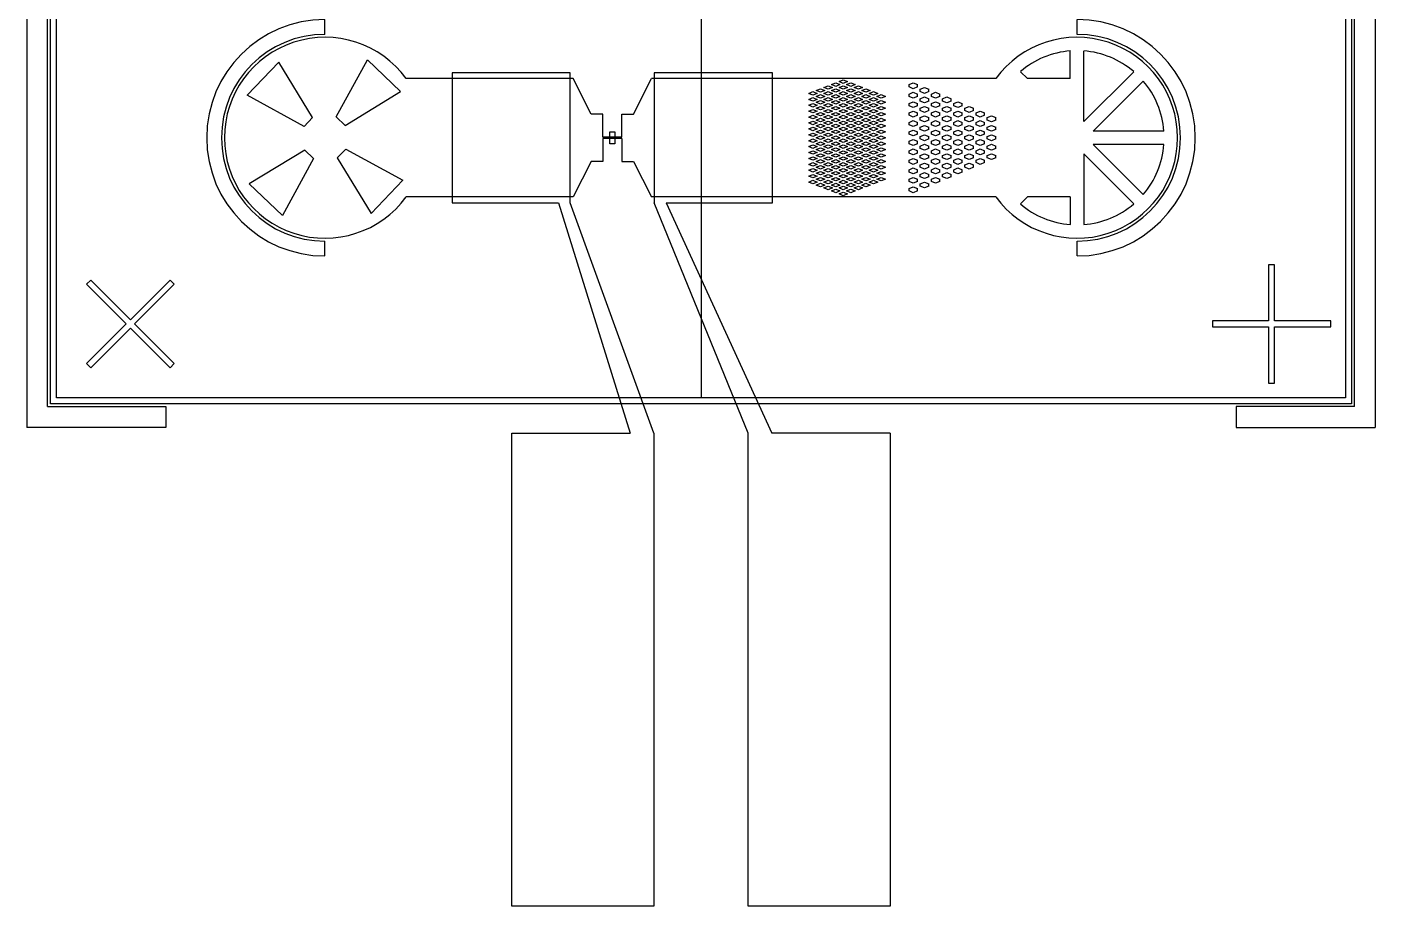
# Model space of a CAD drawing. Header units: inches. Extents: x -271009 to 5700, y -37000 to 38138.
# Drawn here: x -55700 to -44300, y -28500 to -21062 of the extents above; entities that cross this region are included whole.
import ezdxf

# ---------------------------------------------------------------- set-up
doc = ezdxf.new("R2010")
doc.units = ezdxf.units.IN
doc.header["$MEASUREMENT"] = 0
for name, color, linetype in [('Construction', 3, 'Continuous'), ('Electrodes', 4, 'Continuous'), ('PDMS', 6, 'Continuous')]:
    doc.layers.add(name, color=color, linetype=linetype)

msp = doc.modelspace()

# ---------------------------------------------------------------- linework, layer by layer
at = {"layer": 'Construction'}
msp.add_line((-50000, -15800), (-50000, -24200), dxfattribs=at)
at = {"layer": 'Electrodes'}
for p, q in [((-55700, -15550), (-55700, -24450)), ((-44300, -15550), (-44300, -24450)), ((-55525, -24275), (-55525, -15725)), ((-44475, -24275), (-44475, -15725)), ((-53180, -21125), (-53180, -21000)), ((-46820, -21125), (-46820, -21000)), ((-51205, -22550), (-50600, -24500)), ((-50400, -24500), (-51105, -22550)), ((-49600, -24500), (-50395, -22550)), ((-50295, -22550), (-49400, -24500)), ((-53180, -23000), (-53180, -22875)), ((-46820, -23000), (-46820, -22875)), ((-45150, -23075), (-45200, -23075)), ((-45200, -23075), (-45200, -23550)), ((-45150, -23550), (-45150, -23075)), ((-55161, -23204), (-55196, -23239)), ((-55196, -23239), (-54860, -23575)), ((-54825, -23540), (-55161, -23204)), ((-54489, -23204), (-54825, -23540)), ((-54790, -23575), (-54454, -23239)), ((-54489, -23204), (-54454, -23239)), ((-54860, -23575), (-55196, -23911)), ((-54454, -23911), (-54790, -23575)), ((-45675, -23550), (-45675, -23600)), ((-45200, -23550), (-45675, -23550)), ((-44675, -23550), (-45150, -23550)), ((-44675, -23600), (-44675, -23550)), ((-55161, -23946), (-54825, -23610)), ((-54825, -23610), (-54489, -23946)), ((-45675, -23600), (-45200, -23600)), ((-45200, -23600), (-45200, -24075)), ((-45150, -24075), (-45150, -23600)), ((-45150, -23600), (-44675, -23600)), ((-55196, -23911), (-55161, -23946)), ((-54489, -23946), (-54454, -23911)), ((-45200, -24075), (-45150, -24075)), ((-55525, -24275), (-54525, -24275)), ((-54525, -24275), (-54525, -24450)), ((-44475, -24275), (-45475, -24275)), ((-45475, -24275), (-45475, -24450)), ((-54525, -24450), (-55700, -24450)), ((-51600, -24500), (-50600, -24500)), ((-48400, -24500), (-49400, -24500)), ((-45475, -24450), (-44300, -24450))]:
    msp.add_line(p, q, dxfattribs=at)
for points in [[(-51105, -22550), (-51105, -21450), (-52105, -21450), (-52105, -22550), (-51205, -22550)], [(-50295, -22550), (-49395, -22550), (-49395, -21450), (-50395, -21450), (-50395, -22550)], [(-50400, -24500), (-50400, -28500), (-51600, -28500), (-51600, -24500)], [(-48400, -24500), (-48400, -28500), (-49600, -28500), (-49600, -24500)]]:
    msp.add_lwpolyline(points, dxfattribs=at)
msp.add_lwpolyline([(-50730, -22050), (-50770, -22050), (-50770, -21950), (-50730, -21950)], close=True, dxfattribs=at)
for centre, radius, start, end in [((-53180, -22000), 1000, 90, 270), ((-46820, -22000), 1000, 270, 90), ((-53180, -22000), 875, 90, 270), ((-46820, -22000), 875, 270, 90)]:
    msp.add_arc(centre, radius, start, end, dxfattribs=at)
at = {"layer": 'PDMS'}
for p, q in [((-46877, -21500), (-46877, -21266)), ((-46763, -21863), (-46763, -21266)), ((-53839, -21641), (-53571, -21360)), ((-53284, -21829), (-53571, -21360)), ((-53084, -21824), (-52821, -21341)), ((-52540, -21609), (-52821, -21341)), ((-51080, -21500), (-52493, -21500)), ((-50930, -21800), (-51080, -21500)), ((-50570, -21800), (-50420, -21500)), ((-47507, -21500), (-50420, -21500)), ((-48897, -21550), (-48861, -21535)), ((-48861, -21535), (-48825, -21550)), ((-48833, -21525), (-48797, -21510)), ((-48797, -21540), (-48833, -21525)), ((-48797, -21510), (-48761, -21525)), ((-48761, -21525), (-48797, -21540)), ((-48769, -21550), (-48733, -21535)), ((-48733, -21535), (-48697, -21550)), ((-48241, -21550), (-48205, -21535)), ((-48205, -21535), (-48169, -21550)), ((-47240, -21500), (-47299, -21441)), ((-46877, -21500), (-47240, -21500)), ((-46341, -21441), (-46763, -21863)), ((-46261, -21521), (-46683, -21943)), ((-53356, -21904), (-53839, -21641)), ((-53009, -21896), (-52540, -21609)), ((-49089, -21625), (-49053, -21610)), ((-49053, -21640), (-49089, -21625)), ((-49089, -21675), (-49053, -21660)), ((-49053, -21610), (-49017, -21625)), ((-49017, -21625), (-49053, -21640)), ((-49053, -21660), (-49017, -21675)), ((-49025, -21600), (-48989, -21585)), ((-48989, -21615), (-49025, -21600)), ((-49025, -21650), (-48989, -21635)), ((-48989, -21665), (-49025, -21650)), ((-48989, -21585), (-48953, -21600)), ((-48953, -21600), (-48989, -21615)), ((-48989, -21635), (-48953, -21650)), ((-48953, -21650), (-48989, -21665)), ((-48961, -21575), (-48925, -21560)), ((-48925, -21590), (-48961, -21575)), ((-48961, -21625), (-48925, -21610)), ((-48925, -21640), (-48961, -21625)), ((-48961, -21675), (-48925, -21660)), ((-48925, -21560), (-48889, -21575)), ((-48889, -21575), (-48925, -21590)), ((-48925, -21610), (-48889, -21625)), ((-48889, -21625), (-48925, -21640)), ((-48925, -21660), (-48889, -21675)), ((-48861, -21565), (-48897, -21550)), ((-48897, -21600), (-48861, -21585)), ((-48861, -21615), (-48897, -21600)), ((-48897, -21650), (-48861, -21635)), ((-48861, -21665), (-48897, -21650)), ((-48825, -21550), (-48861, -21565)), ((-48861, -21585), (-48825, -21600)), ((-48825, -21600), (-48861, -21615)), ((-48861, -21635), (-48825, -21650)), ((-48825, -21650), (-48861, -21665)), ((-48833, -21575), (-48797, -21560)), ((-48797, -21590), (-48833, -21575)), ((-48833, -21625), (-48797, -21610)), ((-48797, -21640), (-48833, -21625)), ((-48833, -21675), (-48797, -21660)), ((-48797, -21560), (-48761, -21575)), ((-48761, -21575), (-48797, -21590)), ((-48797, -21610), (-48761, -21625)), ((-48761, -21625), (-48797, -21640)), ((-48797, -21660), (-48761, -21675)), ((-48733, -21565), (-48769, -21550)), ((-48769, -21600), (-48733, -21585)), ((-48733, -21615), (-48769, -21600)), ((-48769, -21650), (-48733, -21635)), ((-48733, -21665), (-48769, -21650)), ((-48697, -21550), (-48733, -21565)), ((-48733, -21585), (-48697, -21600)), ((-48697, -21600), (-48733, -21615)), ((-48733, -21635), (-48697, -21650)), ((-48697, -21650), (-48733, -21665)), ((-48705, -21575), (-48669, -21560)), ((-48669, -21590), (-48705, -21575)), ((-48705, -21625), (-48669, -21610)), ((-48669, -21640), (-48705, -21625)), ((-48705, -21675), (-48669, -21660)), ((-48669, -21560), (-48633, -21575)), ((-48633, -21575), (-48669, -21590)), ((-48669, -21610), (-48633, -21625)), ((-48633, -21625), (-48669, -21640)), ((-48669, -21660), (-48633, -21675)), ((-48641, -21600), (-48605, -21585)), ((-48605, -21615), (-48641, -21600)), ((-48641, -21650), (-48605, -21635)), ((-48605, -21665), (-48641, -21650)), ((-48605, -21585), (-48569, -21600)), ((-48569, -21600), (-48605, -21615)), ((-48605, -21635), (-48569, -21650)), ((-48569, -21650), (-48605, -21665)), ((-48577, -21625), (-48541, -21610)), ((-48541, -21640), (-48577, -21625)), ((-48577, -21675), (-48541, -21660)), ((-48541, -21610), (-48505, -21625)), ((-48505, -21625), (-48541, -21640)), ((-48541, -21660), (-48505, -21675)), ((-48513, -21650), (-48477, -21635)), ((-48477, -21665), (-48513, -21650)), ((-48477, -21635), (-48441, -21650)), ((-48441, -21650), (-48477, -21665)), ((-48241, -21570), (-48241, -21550)), ((-48205, -21585), (-48241, -21570)), ((-48241, -21630), (-48205, -21615)), ((-48241, -21650), (-48241, -21630)), ((-48205, -21665), (-48241, -21650)), ((-48169, -21570), (-48205, -21585)), ((-48205, -21615), (-48169, -21630)), ((-48169, -21650), (-48205, -21665)), ((-48169, -21570), (-48169, -21550)), ((-48169, -21650), (-48169, -21630)), ((-48146, -21590), (-48110, -21575)), ((-48146, -21610), (-48146, -21590)), ((-48110, -21625), (-48146, -21610)), ((-48146, -21670), (-48110, -21655)), ((-48110, -21575), (-48074, -21590)), ((-48074, -21610), (-48110, -21625)), ((-48110, -21655), (-48074, -21670)), ((-48074, -21610), (-48074, -21590)), ((-48052, -21630), (-48016, -21615)), ((-48052, -21650), (-48052, -21630)), ((-48016, -21665), (-48052, -21650)), ((-48016, -21615), (-47980, -21630)), ((-47980, -21650), (-48016, -21665)), ((-47980, -21650), (-47980, -21630)), ((-47957, -21670), (-47921, -21655)), ((-47921, -21655), (-47885, -21670)), ((-49053, -21690), (-49089, -21675)), ((-49089, -21725), (-49053, -21710)), ((-49053, -21740), (-49089, -21725)), ((-49089, -21775), (-49053, -21760)), ((-49017, -21675), (-49053, -21690)), ((-49053, -21710), (-49017, -21725)), ((-49017, -21725), (-49053, -21740)), ((-49053, -21760), (-49017, -21775)), ((-49025, -21700), (-48989, -21685)), ((-48989, -21715), (-49025, -21700)), ((-49025, -21750), (-48989, -21735)), ((-48989, -21765), (-49025, -21750)), ((-48989, -21685), (-48953, -21700)), ((-48953, -21700), (-48989, -21715)), ((-48989, -21735), (-48953, -21750)), ((-48953, -21750), (-48989, -21765)), ((-48925, -21690), (-48961, -21675)), ((-48961, -21725), (-48925, -21710)), ((-48925, -21740), (-48961, -21725)), ((-48961, -21775), (-48925, -21760)), ((-48889, -21675), (-48925, -21690)), ((-48925, -21710), (-48889, -21725)), ((-48889, -21725), (-48925, -21740)), ((-48925, -21760), (-48889, -21775)), ((-48897, -21700), (-48861, -21685)), ((-48861, -21715), (-48897, -21700)), ((-48897, -21750), (-48861, -21735)), ((-48861, -21765), (-48897, -21750)), ((-48861, -21685), (-48825, -21700)), ((-48825, -21700), (-48861, -21715)), ((-48861, -21735), (-48825, -21750)), ((-48825, -21750), (-48861, -21765)), ((-48797, -21690), (-48833, -21675)), ((-48833, -21725), (-48797, -21710)), ((-48797, -21740), (-48833, -21725)), ((-48833, -21775), (-48797, -21760)), ((-48761, -21675), (-48797, -21690)), ((-48797, -21710), (-48761, -21725)), ((-48761, -21725), (-48797, -21740)), ((-48797, -21760), (-48761, -21775)), ((-48769, -21700), (-48733, -21685)), ((-48733, -21715), (-48769, -21700)), ((-48769, -21750), (-48733, -21735)), ((-48733, -21765), (-48769, -21750)), ((-48733, -21685), (-48697, -21700)), ((-48697, -21700), (-48733, -21715)), ((-48733, -21735), (-48697, -21750)), ((-48697, -21750), (-48733, -21765)), ((-48669, -21690), (-48705, -21675)), ((-48705, -21725), (-48669, -21710)), ((-48669, -21740), (-48705, -21725)), ((-48705, -21775), (-48669, -21760)), ((-48633, -21675), (-48669, -21690)), ((-48669, -21710), (-48633, -21725)), ((-48633, -21725), (-48669, -21740)), ((-48669, -21760), (-48633, -21775)), ((-48641, -21700), (-48605, -21685)), ((-48605, -21715), (-48641, -21700)), ((-48641, -21750), (-48605, -21735)), ((-48605, -21765), (-48641, -21750)), ((-48605, -21685), (-48569, -21700)), ((-48569, -21700), (-48605, -21715)), ((-48605, -21735), (-48569, -21750)), ((-48569, -21750), (-48605, -21765)), ((-48541, -21690), (-48577, -21675)), ((-48577, -21725), (-48541, -21710)), ((-48541, -21740), (-48577, -21725)), ((-48577, -21775), (-48541, -21760)), ((-48505, -21675), (-48541, -21690)), ((-48541, -21710), (-48505, -21725)), ((-48505, -21725), (-48541, -21740)), ((-48541, -21760), (-48505, -21775)), ((-48513, -21700), (-48477, -21685)), ((-48477, -21715), (-48513, -21700)), ((-48513, -21750), (-48477, -21735)), ((-48477, -21765), (-48513, -21750)), ((-48477, -21685), (-48441, -21700)), ((-48441, -21700), (-48477, -21715)), ((-48477, -21735), (-48441, -21750)), ((-48441, -21750), (-48477, -21765)), ((-48241, -21710), (-48205, -21695)), ((-48241, -21730), (-48241, -21710)), ((-48205, -21745), (-48241, -21730)), ((-48205, -21695), (-48169, -21710)), ((-48169, -21730), (-48205, -21745)), ((-48169, -21730), (-48169, -21710)), ((-48146, -21690), (-48146, -21670)), ((-48110, -21705), (-48146, -21690)), ((-48146, -21750), (-48110, -21735)), ((-48146, -21770), (-48146, -21750)), ((-48110, -21785), (-48146, -21770)), ((-48074, -21690), (-48110, -21705)), ((-48110, -21735), (-48074, -21750)), ((-48074, -21770), (-48110, -21785)), ((-48074, -21690), (-48074, -21670)), ((-48074, -21770), (-48074, -21750)), ((-48052, -21710), (-48016, -21695)), ((-48052, -21730), (-48052, -21710)), ((-48016, -21745), (-48052, -21730)), ((-48016, -21695), (-47980, -21710)), ((-47980, -21730), (-48016, -21745)), ((-47980, -21730), (-47980, -21710)), ((-47957, -21690), (-47957, -21670)), ((-47921, -21705), (-47957, -21690)), ((-47957, -21750), (-47921, -21735)), ((-47957, -21770), (-47957, -21750)), ((-47921, -21785), (-47957, -21770)), ((-47885, -21690), (-47921, -21705)), ((-47921, -21735), (-47885, -21750)), ((-47885, -21770), (-47921, -21785)), ((-47885, -21690), (-47885, -21670)), ((-47885, -21770), (-47885, -21750)), ((-47863, -21710), (-47827, -21695)), ((-47863, -21730), (-47863, -21710)), ((-47827, -21745), (-47863, -21730)), ((-47827, -21695), (-47791, -21710)), ((-47791, -21730), (-47827, -21745)), ((-47791, -21730), (-47791, -21710)), ((-47768, -21750), (-47732, -21735)), ((-47768, -21770), (-47768, -21750)), ((-47732, -21785), (-47768, -21770)), ((-47732, -21735), (-47696, -21750)), ((-47696, -21770), (-47732, -21785)), ((-47696, -21770), (-47696, -21750)), ((-53356, -21904), (-53284, -21829)), ((-53009, -21896), (-53084, -21824)), ((-50830, -21800), (-50930, -21800)), ((-50830, -21995), (-50830, -21800)), ((-50670, -21995), (-50670, -21800)), ((-50670, -21800), (-50570, -21800)), ((-49053, -21790), (-49089, -21775)), ((-49089, -21825), (-49053, -21810)), ((-49053, -21840), (-49089, -21825)), ((-49089, -21875), (-49053, -21860)), ((-49053, -21890), (-49089, -21875)), ((-49017, -21775), (-49053, -21790)), ((-49053, -21810), (-49017, -21825)), ((-49017, -21825), (-49053, -21840)), ((-49053, -21860), (-49017, -21875)), ((-49017, -21875), (-49053, -21890)), ((-49025, -21800), (-48989, -21785)), ((-48989, -21815), (-49025, -21800)), ((-49025, -21850), (-48989, -21835)), ((-48989, -21865), (-49025, -21850)), ((-49025, -21900), (-48989, -21885)), ((-48989, -21785), (-48953, -21800)), ((-48953, -21800), (-48989, -21815)), ((-48989, -21835), (-48953, -21850)), ((-48953, -21850), (-48989, -21865)), ((-48989, -21885), (-48953, -21900)), ((-48925, -21790), (-48961, -21775)), ((-48961, -21825), (-48925, -21810)), ((-48925, -21840), (-48961, -21825)), ((-48961, -21875), (-48925, -21860)), ((-48925, -21890), (-48961, -21875)), ((-48889, -21775), (-48925, -21790)), ((-48925, -21810), (-48889, -21825)), ((-48889, -21825), (-48925, -21840)), ((-48925, -21860), (-48889, -21875)), ((-48889, -21875), (-48925, -21890)), ((-48897, -21800), (-48861, -21785)), ((-48861, -21815), (-48897, -21800)), ((-48897, -21850), (-48861, -21835)), ((-48861, -21865), (-48897, -21850)), ((-48897, -21900), (-48861, -21885)), ((-48861, -21785), (-48825, -21800)), ((-48825, -21800), (-48861, -21815)), ((-48861, -21835), (-48825, -21850)), ((-48825, -21850), (-48861, -21865)), ((-48861, -21885), (-48825, -21900)), ((-48797, -21790), (-48833, -21775)), ((-48833, -21825), (-48797, -21810)), ((-48797, -21840), (-48833, -21825)), ((-48833, -21875), (-48797, -21860)), ((-48797, -21890), (-48833, -21875)), ((-48761, -21775), (-48797, -21790)), ((-48797, -21810), (-48761, -21825)), ((-48761, -21825), (-48797, -21840)), ((-48797, -21860), (-48761, -21875)), ((-48761, -21875), (-48797, -21890)), ((-48769, -21800), (-48733, -21785)), ((-48733, -21815), (-48769, -21800)), ((-48769, -21850), (-48733, -21835)), ((-48733, -21865), (-48769, -21850)), ((-48769, -21900), (-48733, -21885)), ((-48733, -21785), (-48697, -21800)), ((-48697, -21800), (-48733, -21815)), ((-48733, -21835), (-48697, -21850)), ((-48697, -21850), (-48733, -21865)), ((-48733, -21885), (-48697, -21900)), ((-48669, -21790), (-48705, -21775)), ((-48705, -21825), (-48669, -21810)), ((-48669, -21840), (-48705, -21825)), ((-48705, -21875), (-48669, -21860)), ((-48669, -21890), (-48705, -21875)), ((-48633, -21775), (-48669, -21790)), ((-48669, -21810), (-48633, -21825)), ((-48633, -21825), (-48669, -21840)), ((-48669, -21860), (-48633, -21875)), ((-48633, -21875), (-48669, -21890)), ((-48641, -21800), (-48605, -21785)), ((-48605, -21815), (-48641, -21800)), ((-48641, -21850), (-48605, -21835)), ((-48605, -21865), (-48641, -21850)), ((-48641, -21900), (-48605, -21885)), ((-48605, -21785), (-48569, -21800)), ((-48569, -21800), (-48605, -21815)), ((-48605, -21835), (-48569, -21850)), ((-48569, -21850), (-48605, -21865)), ((-48605, -21885), (-48569, -21900)), ((-48541, -21790), (-48577, -21775)), ((-48577, -21825), (-48541, -21810)), ((-48541, -21840), (-48577, -21825)), ((-48577, -21875), (-48541, -21860)), ((-48541, -21890), (-48577, -21875)), ((-48505, -21775), (-48541, -21790)), ((-48541, -21810), (-48505, -21825)), ((-48505, -21825), (-48541, -21840)), ((-48541, -21860), (-48505, -21875)), ((-48505, -21875), (-48541, -21890)), ((-48513, -21800), (-48477, -21785)), ((-48477, -21815), (-48513, -21800)), ((-48513, -21850), (-48477, -21835)), ((-48477, -21865), (-48513, -21850)), ((-48513, -21900), (-48477, -21885)), ((-48477, -21785), (-48441, -21800)), ((-48441, -21800), (-48477, -21815)), ((-48477, -21835), (-48441, -21850)), ((-48441, -21850), (-48477, -21865)), ((-48477, -21885), (-48441, -21900)), ((-48241, -21790), (-48205, -21775)), ((-48241, -21810), (-48241, -21790)), ((-48205, -21825), (-48241, -21810)), ((-48241, -21870), (-48205, -21855)), ((-48241, -21890), (-48241, -21870)), ((-48205, -21775), (-48169, -21790)), ((-48169, -21810), (-48205, -21825)), ((-48205, -21855), (-48169, -21870)), ((-48169, -21810), (-48169, -21790)), ((-48169, -21890), (-48169, -21870)), ((-48146, -21830), (-48110, -21815)), ((-48146, -21850), (-48146, -21830)), ((-48110, -21865), (-48146, -21850)), ((-48110, -21815), (-48074, -21830)), ((-48074, -21850), (-48110, -21865)), ((-48074, -21850), (-48074, -21830)), ((-48052, -21790), (-48016, -21775)), ((-48052, -21810), (-48052, -21790)), ((-48016, -21825), (-48052, -21810)), ((-48052, -21870), (-48016, -21855)), ((-48052, -21890), (-48052, -21870)), ((-48016, -21775), (-47980, -21790)), ((-47980, -21810), (-48016, -21825)), ((-48016, -21855), (-47980, -21870)), ((-47980, -21810), (-47980, -21790)), ((-47980, -21890), (-47980, -21870)), ((-47957, -21830), (-47921, -21815)), ((-47957, -21850), (-47957, -21830)), ((-47921, -21865), (-47957, -21850)), ((-47921, -21815), (-47885, -21830)), ((-47885, -21850), (-47921, -21865)), ((-47885, -21850), (-47885, -21830)), ((-47863, -21790), (-47827, -21775)), ((-47863, -21810), (-47863, -21790)), ((-47827, -21825), (-47863, -21810)), ((-47863, -21870), (-47827, -21855)), ((-47863, -21890), (-47863, -21870)), ((-47827, -21775), (-47791, -21790)), ((-47791, -21810), (-47827, -21825)), ((-47827, -21855), (-47791, -21870)), ((-47791, -21810), (-47791, -21790)), ((-47791, -21890), (-47791, -21870)), ((-47768, -21830), (-47732, -21815)), ((-47768, -21850), (-47768, -21830)), ((-47732, -21865), (-47768, -21850)), ((-47732, -21815), (-47696, -21830)), ((-47696, -21850), (-47732, -21865)), ((-47696, -21850), (-47696, -21830)), ((-47674, -21790), (-47638, -21775)), ((-47674, -21810), (-47674, -21790)), ((-47638, -21825), (-47674, -21810)), ((-47674, -21870), (-47638, -21855)), ((-47674, -21890), (-47674, -21870)), ((-47638, -21775), (-47602, -21790)), ((-47602, -21810), (-47638, -21825)), ((-47638, -21855), (-47602, -21870)), ((-47602, -21810), (-47602, -21790)), ((-47602, -21890), (-47602, -21870)), ((-47579, -21830), (-47543, -21815)), ((-47579, -21850), (-47579, -21830)), ((-47543, -21865), (-47579, -21850)), ((-47543, -21815), (-47507, -21830)), ((-47507, -21850), (-47543, -21865)), ((-47507, -21850), (-47507, -21830)), ((-50670, -21995), (-50830, -21995)), ((-49089, -21925), (-49053, -21910)), ((-49053, -21940), (-49089, -21925)), ((-49089, -21975), (-49053, -21960)), ((-49053, -21990), (-49089, -21975)), ((-49053, -21910), (-49017, -21925)), ((-49017, -21925), (-49053, -21940)), ((-49053, -21960), (-49017, -21975)), ((-49017, -21975), (-49053, -21990)), ((-48989, -21915), (-49025, -21900)), ((-49025, -21950), (-48989, -21935)), ((-48989, -21965), (-49025, -21950)), ((-49025, -22000), (-48989, -21985)), ((-48989, -22015), (-49025, -22000)), ((-48953, -21900), (-48989, -21915)), ((-48989, -21935), (-48953, -21950)), ((-48953, -21950), (-48989, -21965)), ((-48989, -21985), (-48953, -22000)), ((-48953, -22000), (-48989, -22015)), ((-48961, -21925), (-48925, -21910)), ((-48925, -21940), (-48961, -21925)), ((-48961, -21975), (-48925, -21960)), ((-48925, -21990), (-48961, -21975)), ((-48925, -21910), (-48889, -21925)), ((-48889, -21925), (-48925, -21940)), ((-48925, -21960), (-48889, -21975)), ((-48889, -21975), (-48925, -21990)), ((-48861, -21915), (-48897, -21900)), ((-48897, -21950), (-48861, -21935)), ((-48861, -21965), (-48897, -21950)), ((-48897, -22000), (-48861, -21985)), ((-48861, -22015), (-48897, -22000)), ((-48825, -21900), (-48861, -21915)), ((-48861, -21935), (-48825, -21950)), ((-48825, -21950), (-48861, -21965)), ((-48861, -21985), (-48825, -22000)), ((-48825, -22000), (-48861, -22015)), ((-48833, -21925), (-48797, -21910)), ((-48797, -21940), (-48833, -21925)), ((-48833, -21975), (-48797, -21960)), ((-48797, -21990), (-48833, -21975)), ((-48797, -21910), (-48761, -21925)), ((-48761, -21925), (-48797, -21940)), ((-48797, -21960), (-48761, -21975)), ((-48761, -21975), (-48797, -21990)), ((-48733, -21915), (-48769, -21900)), ((-48769, -21950), (-48733, -21935)), ((-48733, -21965), (-48769, -21950)), ((-48769, -22000), (-48733, -21985)), ((-48733, -22015), (-48769, -22000)), ((-48697, -21900), (-48733, -21915)), ((-48733, -21935), (-48697, -21950)), ((-48697, -21950), (-48733, -21965)), ((-48733, -21985), (-48697, -22000)), ((-48697, -22000), (-48733, -22015)), ((-48705, -21925), (-48669, -21910)), ((-48669, -21940), (-48705, -21925)), ((-48705, -21975), (-48669, -21960)), ((-48669, -21990), (-48705, -21975)), ((-48669, -21910), (-48633, -21925)), ((-48633, -21925), (-48669, -21940)), ((-48669, -21960), (-48633, -21975)), ((-48633, -21975), (-48669, -21990)), ((-48605, -21915), (-48641, -21900)), ((-48641, -21950), (-48605, -21935)), ((-48605, -21965), (-48641, -21950)), ((-48641, -22000), (-48605, -21985)), ((-48605, -22015), (-48641, -22000)), ((-48569, -21900), (-48605, -21915)), ((-48605, -21935), (-48569, -21950)), ((-48569, -21950), (-48605, -21965)), ((-48605, -21985), (-48569, -22000)), ((-48569, -22000), (-48605, -22015)), ((-48577, -21925), (-48541, -21910)), ((-48541, -21940), (-48577, -21925)), ((-48577, -21975), (-48541, -21960)), ((-48541, -21990), (-48577, -21975)), ((-48541, -21910), (-48505, -21925)), ((-48505, -21925), (-48541, -21940)), ((-48541, -21960), (-48505, -21975)), ((-48505, -21975), (-48541, -21990)), ((-48477, -21915), (-48513, -21900)), ((-48513, -21950), (-48477, -21935)), ((-48477, -21965), (-48513, -21950)), ((-48513, -22000), (-48477, -21985)), ((-48477, -22015), (-48513, -22000)), ((-48441, -21900), (-48477, -21915)), ((-48477, -21935), (-48441, -21950)), ((-48441, -21950), (-48477, -21965)), ((-48477, -21985), (-48441, -22000)), ((-48441, -22000), (-48477, -22015)), ((-48205, -21905), (-48241, -21890)), ((-48241, -21950), (-48205, -21935)), ((-48241, -21970), (-48241, -21950)), ((-48205, -21985), (-48241, -21970)), ((-48169, -21890), (-48205, -21905)), ((-48205, -21935), (-48169, -21950)), ((-48169, -21970), (-48205, -21985)), ((-48169, -21970), (-48169, -21950)), ((-48146, -21910), (-48110, -21895)), ((-48146, -21930), (-48146, -21910)), ((-48110, -21945), (-48146, -21930)), ((-48146, -21990), (-48110, -21975)), ((-48146, -22010), (-48146, -21990)), ((-48110, -21895), (-48074, -21910)), ((-48074, -21930), (-48110, -21945)), ((-48110, -21975), (-48074, -21990)), ((-48074, -21930), (-48074, -21910)), ((-48074, -22010), (-48074, -21990)), ((-48016, -21905), (-48052, -21890)), ((-48052, -21950), (-48016, -21935)), ((-48052, -21970), (-48052, -21950)), ((-48016, -21985), (-48052, -21970)), ((-47980, -21890), (-48016, -21905)), ((-48016, -21935), (-47980, -21950)), ((-47980, -21970), (-48016, -21985)), ((-47980, -21970), (-47980, -21950)), ((-47957, -21910), (-47921, -21895)), ((-47957, -21930), (-47957, -21910)), ((-47921, -21945), (-47957, -21930)), ((-47957, -21990), (-47921, -21975)), ((-47957, -22010), (-47957, -21990)), ((-47921, -21895), (-47885, -21910)), ((-47885, -21930), (-47921, -21945)), ((-47921, -21975), (-47885, -21990)), ((-47885, -21930), (-47885, -21910)), ((-47885, -22010), (-47885, -21990)), ((-47827, -21905), (-47863, -21890)), ((-47863, -21950), (-47827, -21935)), ((-47863, -21970), (-47863, -21950)), ((-47827, -21985), (-47863, -21970)), ((-47791, -21890), (-47827, -21905)), ((-47827, -21935), (-47791, -21950)), ((-47791, -21970), (-47827, -21985)), ((-47791, -21970), (-47791, -21950)), ((-47768, -21910), (-47732, -21895)), ((-47768, -21930), (-47768, -21910)), ((-47732, -21945), (-47768, -21930)), ((-47768, -21990), (-47732, -21975)), ((-47768, -22010), (-47768, -21990)), ((-47732, -21895), (-47696, -21910)), ((-47696, -21930), (-47732, -21945)), ((-47732, -21975), (-47696, -21990)), ((-47696, -21930), (-47696, -21910)), ((-47696, -22010), (-47696, -21990)), ((-47638, -21905), (-47674, -21890)), ((-47674, -21950), (-47638, -21935)), ((-47674, -21970), (-47674, -21950)), ((-47638, -21985), (-47674, -21970)), ((-47602, -21890), (-47638, -21905)), ((-47638, -21935), (-47602, -21950)), ((-47602, -21970), (-47638, -21985)), ((-47602, -21970), (-47602, -21950)), ((-47579, -21910), (-47543, -21895)), ((-47579, -21930), (-47579, -21910)), ((-47543, -21945), (-47579, -21930)), ((-47579, -21990), (-47543, -21975)), ((-47579, -22010), (-47579, -21990)), ((-47543, -21895), (-47507, -21910)), ((-47507, -21930), (-47543, -21945)), ((-47543, -21975), (-47507, -21990)), ((-47507, -21930), (-47507, -21910)), ((-47507, -22010), (-47507, -21990)), ((-46086, -21943), (-46683, -21943)), ((-53351, -22104), (-53820, -22391)), ((-53351, -22104), (-53276, -22176)), ((-53004, -22096), (-53076, -22171)), ((-53004, -22096), (-52521, -22359)), ((-50670, -22005), (-50830, -22005)), ((-50830, -22005), (-50830, -22200)), ((-50670, -22005), (-50670, -22200)), ((-49089, -22025), (-49053, -22010)), ((-49053, -22040), (-49089, -22025)), ((-49089, -22075), (-49053, -22060)), ((-49053, -22090), (-49089, -22075)), ((-49089, -22125), (-49053, -22110)), ((-49053, -22010), (-49017, -22025)), ((-49017, -22025), (-49053, -22040)), ((-49053, -22060), (-49017, -22075)), ((-49017, -22075), (-49053, -22090)), ((-49053, -22110), (-49017, -22125)), ((-49025, -22050), (-48989, -22035)), ((-48989, -22065), (-49025, -22050)), ((-49025, -22100), (-48989, -22085)), ((-48989, -22115), (-49025, -22100)), ((-48989, -22035), (-48953, -22050)), ((-48953, -22050), (-48989, -22065)), ((-48989, -22085), (-48953, -22100)), ((-48953, -22100), (-48989, -22115)), ((-48961, -22025), (-48925, -22010)), ((-48925, -22040), (-48961, -22025)), ((-48961, -22075), (-48925, -22060)), ((-48925, -22090), (-48961, -22075)), ((-48961, -22125), (-48925, -22110)), ((-48925, -22010), (-48889, -22025)), ((-48889, -22025), (-48925, -22040)), ((-48925, -22060), (-48889, -22075)), ((-48889, -22075), (-48925, -22090)), ((-48925, -22110), (-48889, -22125)), ((-48897, -22050), (-48861, -22035)), ((-48861, -22065), (-48897, -22050)), ((-48897, -22100), (-48861, -22085)), ((-48861, -22115), (-48897, -22100)), ((-48861, -22035), (-48825, -22050)), ((-48825, -22050), (-48861, -22065)), ((-48861, -22085), (-48825, -22100)), ((-48825, -22100), (-48861, -22115)), ((-48833, -22025), (-48797, -22010)), ((-48797, -22040), (-48833, -22025)), ((-48833, -22075), (-48797, -22060)), ((-48797, -22090), (-48833, -22075)), ((-48833, -22125), (-48797, -22110)), ((-48797, -22010), (-48761, -22025)), ((-48761, -22025), (-48797, -22040)), ((-48797, -22060), (-48761, -22075)), ((-48761, -22075), (-48797, -22090)), ((-48797, -22110), (-48761, -22125)), ((-48769, -22050), (-48733, -22035)), ((-48733, -22065), (-48769, -22050)), ((-48769, -22100), (-48733, -22085)), ((-48733, -22115), (-48769, -22100)), ((-48733, -22035), (-48697, -22050)), ((-48697, -22050), (-48733, -22065)), ((-48733, -22085), (-48697, -22100)), ((-48697, -22100), (-48733, -22115)), ((-48705, -22025), (-48669, -22010)), ((-48669, -22040), (-48705, -22025)), ((-48705, -22075), (-48669, -22060)), ((-48669, -22090), (-48705, -22075)), ((-48705, -22125), (-48669, -22110)), ((-48669, -22010), (-48633, -22025)), ((-48633, -22025), (-48669, -22040)), ((-48669, -22060), (-48633, -22075)), ((-48633, -22075), (-48669, -22090)), ((-48669, -22110), (-48633, -22125)), ((-48641, -22050), (-48605, -22035)), ((-48605, -22065), (-48641, -22050)), ((-48641, -22100), (-48605, -22085)), ((-48605, -22115), (-48641, -22100)), ((-48605, -22035), (-48569, -22050)), ((-48569, -22050), (-48605, -22065)), ((-48605, -22085), (-48569, -22100)), ((-48569, -22100), (-48605, -22115)), ((-48577, -22025), (-48541, -22010)), ((-48541, -22040), (-48577, -22025)), ((-48577, -22075), (-48541, -22060)), ((-48541, -22090), (-48577, -22075)), ((-48577, -22125), (-48541, -22110)), ((-48541, -22010), (-48505, -22025)), ((-48505, -22025), (-48541, -22040)), ((-48541, -22060), (-48505, -22075)), ((-48505, -22075), (-48541, -22090)), ((-48541, -22110), (-48505, -22125)), ((-48513, -22050), (-48477, -22035)), ((-48477, -22065), (-48513, -22050)), ((-48513, -22100), (-48477, -22085)), ((-48477, -22115), (-48513, -22100)), ((-48477, -22035), (-48441, -22050)), ((-48441, -22050), (-48477, -22065)), ((-48477, -22085), (-48441, -22100)), ((-48441, -22100), (-48477, -22115)), ((-48241, -22030), (-48205, -22015)), ((-48241, -22050), (-48241, -22030)), ((-48205, -22065), (-48241, -22050)), ((-48241, -22110), (-48205, -22095)), ((-48241, -22130), (-48241, -22110)), ((-48205, -22015), (-48169, -22030)), ((-48169, -22050), (-48205, -22065)), ((-48205, -22095), (-48169, -22110)), ((-48169, -22050), (-48169, -22030)), ((-48169, -22130), (-48169, -22110)), ((-48110, -22025), (-48146, -22010)), ((-48146, -22070), (-48110, -22055)), ((-48146, -22090), (-48146, -22070)), ((-48110, -22105), (-48146, -22090)), ((-48074, -22010), (-48110, -22025)), ((-48110, -22055), (-48074, -22070)), ((-48074, -22090), (-48110, -22105)), ((-48074, -22090), (-48074, -22070)), ((-48052, -22030), (-48016, -22015)), ((-48052, -22050), (-48052, -22030)), ((-48016, -22065), (-48052, -22050)), ((-48052, -22110), (-48016, -22095)), ((-48052, -22130), (-48052, -22110)), ((-48016, -22015), (-47980, -22030)), ((-47980, -22050), (-48016, -22065)), ((-48016, -22095), (-47980, -22110)), ((-47980, -22050), (-47980, -22030)), ((-47980, -22130), (-47980, -22110)), ((-47921, -22025), (-47957, -22010)), ((-47957, -22070), (-47921, -22055)), ((-47957, -22090), (-47957, -22070)), ((-47921, -22105), (-47957, -22090)), ((-47885, -22010), (-47921, -22025)), ((-47921, -22055), (-47885, -22070)), ((-47885, -22090), (-47921, -22105)), ((-47885, -22090), (-47885, -22070)), ((-47863, -22030), (-47827, -22015)), ((-47863, -22050), (-47863, -22030)), ((-47827, -22065), (-47863, -22050)), ((-47863, -22110), (-47827, -22095)), ((-47863, -22130), (-47863, -22110)), ((-47827, -22015), (-47791, -22030)), ((-47791, -22050), (-47827, -22065)), ((-47827, -22095), (-47791, -22110)), ((-47791, -22050), (-47791, -22030)), ((-47791, -22130), (-47791, -22110)), ((-47732, -22025), (-47768, -22010)), ((-47768, -22070), (-47732, -22055)), ((-47768, -22090), (-47768, -22070)), ((-47732, -22105), (-47768, -22090)), ((-47696, -22010), (-47732, -22025)), ((-47732, -22055), (-47696, -22070)), ((-47696, -22090), (-47732, -22105)), ((-47696, -22090), (-47696, -22070)), ((-47674, -22030), (-47638, -22015)), ((-47674, -22050), (-47674, -22030)), ((-47638, -22065), (-47674, -22050)), ((-47674, -22110), (-47638, -22095)), ((-47674, -22130), (-47674, -22110)), ((-47638, -22015), (-47602, -22030)), ((-47602, -22050), (-47638, -22065)), ((-47638, -22095), (-47602, -22110)), ((-47602, -22050), (-47602, -22030)), ((-47602, -22130), (-47602, -22110)), ((-47543, -22025), (-47579, -22010)), ((-47579, -22070), (-47543, -22055)), ((-47579, -22090), (-47579, -22070)), ((-47543, -22105), (-47579, -22090)), ((-47507, -22010), (-47543, -22025)), ((-47543, -22055), (-47507, -22070)), ((-47507, -22090), (-47543, -22105)), ((-47507, -22090), (-47507, -22070)), ((-46086, -22057), (-46683, -22057)), ((-46261, -22479), (-46683, -22057)), ((-53276, -22176), (-53539, -22659)), ((-53076, -22171), (-52789, -22640)), ((-50930, -22200), (-51080, -22500)), ((-50830, -22200), (-50930, -22200)), ((-50670, -22200), (-50570, -22200)), ((-50570, -22200), (-50420, -22500)), ((-49053, -22140), (-49089, -22125)), ((-49089, -22175), (-49053, -22160)), ((-49053, -22190), (-49089, -22175)), ((-49089, -22225), (-49053, -22210)), ((-49053, -22240), (-49089, -22225)), ((-49017, -22125), (-49053, -22140)), ((-49053, -22160), (-49017, -22175)), ((-49017, -22175), (-49053, -22190)), ((-49053, -22210), (-49017, -22225)), ((-49017, -22225), (-49053, -22240)), ((-49025, -22150), (-48989, -22135)), ((-48989, -22165), (-49025, -22150)), ((-49025, -22200), (-48989, -22185)), ((-48989, -22215), (-49025, -22200)), ((-48989, -22135), (-48953, -22150)), ((-48953, -22150), (-48989, -22165)), ((-48989, -22185), (-48953, -22200)), ((-48953, -22200), (-48989, -22215)), ((-48925, -22140), (-48961, -22125)), ((-48961, -22175), (-48925, -22160)), ((-48925, -22190), (-48961, -22175)), ((-48961, -22225), (-48925, -22210)), ((-48925, -22240), (-48961, -22225)), ((-48889, -22125), (-48925, -22140)), ((-48925, -22160), (-48889, -22175)), ((-48889, -22175), (-48925, -22190)), ((-48925, -22210), (-48889, -22225)), ((-48889, -22225), (-48925, -22240)), ((-48897, -22150), (-48861, -22135)), ((-48861, -22165), (-48897, -22150)), ((-48897, -22200), (-48861, -22185)), ((-48861, -22215), (-48897, -22200)), ((-48861, -22135), (-48825, -22150)), ((-48825, -22150), (-48861, -22165)), ((-48861, -22185), (-48825, -22200)), ((-48825, -22200), (-48861, -22215)), ((-48797, -22140), (-48833, -22125)), ((-48833, -22175), (-48797, -22160)), ((-48797, -22190), (-48833, -22175)), ((-48833, -22225), (-48797, -22210)), ((-48797, -22240), (-48833, -22225)), ((-48761, -22125), (-48797, -22140)), ((-48797, -22160), (-48761, -22175)), ((-48761, -22175), (-48797, -22190)), ((-48797, -22210), (-48761, -22225)), ((-48761, -22225), (-48797, -22240)), ((-48769, -22150), (-48733, -22135)), ((-48733, -22165), (-48769, -22150)), ((-48769, -22200), (-48733, -22185)), ((-48733, -22215), (-48769, -22200)), ((-48733, -22135), (-48697, -22150)), ((-48697, -22150), (-48733, -22165)), ((-48733, -22185), (-48697, -22200)), ((-48697, -22200), (-48733, -22215)), ((-48669, -22140), (-48705, -22125)), ((-48705, -22175), (-48669, -22160)), ((-48669, -22190), (-48705, -22175)), ((-48705, -22225), (-48669, -22210)), ((-48669, -22240), (-48705, -22225)), ((-48633, -22125), (-48669, -22140)), ((-48669, -22160), (-48633, -22175)), ((-48633, -22175), (-48669, -22190)), ((-48669, -22210), (-48633, -22225)), ((-48633, -22225), (-48669, -22240)), ((-48641, -22150), (-48605, -22135)), ((-48605, -22165), (-48641, -22150)), ((-48641, -22200), (-48605, -22185)), ((-48605, -22215), (-48641, -22200)), ((-48605, -22135), (-48569, -22150)), ((-48569, -22150), (-48605, -22165)), ((-48605, -22185), (-48569, -22200)), ((-48569, -22200), (-48605, -22215)), ((-48541, -22140), (-48577, -22125)), ((-48577, -22175), (-48541, -22160)), ((-48541, -22190), (-48577, -22175)), ((-48577, -22225), (-48541, -22210)), ((-48541, -22240), (-48577, -22225)), ((-48505, -22125), (-48541, -22140)), ((-48541, -22160), (-48505, -22175)), ((-48505, -22175), (-48541, -22190)), ((-48541, -22210), (-48505, -22225)), ((-48505, -22225), (-48541, -22240)), ((-48513, -22150), (-48477, -22135)), ((-48477, -22165), (-48513, -22150)), ((-48513, -22200), (-48477, -22185)), ((-48477, -22215), (-48513, -22200)), ((-48477, -22135), (-48441, -22150)), ((-48441, -22150), (-48477, -22165)), ((-48477, -22185), (-48441, -22200)), ((-48441, -22200), (-48477, -22215)), ((-48205, -22145), (-48241, -22130)), ((-48241, -22190), (-48205, -22175)), ((-48241, -22210), (-48241, -22190)), ((-48205, -22225), (-48241, -22210)), ((-48169, -22130), (-48205, -22145)), ((-48205, -22175), (-48169, -22190)), ((-48169, -22210), (-48205, -22225)), ((-48169, -22210), (-48169, -22190)), ((-48146, -22150), (-48110, -22135)), ((-48146, -22170), (-48146, -22150)), ((-48110, -22185), (-48146, -22170)), ((-48146, -22230), (-48110, -22215)), ((-48146, -22250), (-48146, -22230)), ((-48110, -22135), (-48074, -22150)), ((-48074, -22170), (-48110, -22185)), ((-48110, -22215), (-48074, -22230)), ((-48074, -22170), (-48074, -22150)), ((-48074, -22250), (-48074, -22230)), ((-48016, -22145), (-48052, -22130)), ((-48052, -22190), (-48016, -22175)), ((-48052, -22210), (-48052, -22190)), ((-48016, -22225), (-48052, -22210)), ((-47980, -22130), (-48016, -22145)), ((-48016, -22175), (-47980, -22190)), ((-47980, -22210), (-48016, -22225)), ((-47980, -22210), (-47980, -22190)), ((-47957, -22150), (-47921, -22135)), ((-47957, -22170), (-47957, -22150)), ((-47921, -22185), (-47957, -22170)), ((-47957, -22230), (-47921, -22215)), ((-47957, -22250), (-47957, -22230)), ((-47921, -22135), (-47885, -22150)), ((-47885, -22170), (-47921, -22185)), ((-47921, -22215), (-47885, -22230)), ((-47885, -22170), (-47885, -22150)), ((-47885, -22250), (-47885, -22230)), ((-47827, -22145), (-47863, -22130)), ((-47863, -22190), (-47827, -22175)), ((-47863, -22210), (-47863, -22190)), ((-47827, -22225), (-47863, -22210)), ((-47791, -22130), (-47827, -22145)), ((-47827, -22175), (-47791, -22190)), ((-47791, -22210), (-47827, -22225)), ((-47791, -22210), (-47791, -22190)), ((-47768, -22150), (-47732, -22135)), ((-47768, -22170), (-47768, -22150)), ((-47732, -22185), (-47768, -22170)), ((-47768, -22230), (-47732, -22215)), ((-47768, -22250), (-47768, -22230)), ((-47732, -22135), (-47696, -22150)), ((-47696, -22170), (-47732, -22185)), ((-47732, -22215), (-47696, -22230)), ((-47696, -22170), (-47696, -22150)), ((-47696, -22250), (-47696, -22230)), ((-47638, -22145), (-47674, -22130)), ((-47674, -22190), (-47638, -22175)), ((-47674, -22210), (-47674, -22190)), ((-47638, -22225), (-47674, -22210)), ((-47602, -22130), (-47638, -22145)), ((-47638, -22175), (-47602, -22190)), ((-47602, -22210), (-47638, -22225)), ((-47602, -22210), (-47602, -22190)), ((-47579, -22150), (-47543, -22135)), ((-47579, -22170), (-47579, -22150)), ((-47543, -22185), (-47579, -22170)), ((-47543, -22135), (-47507, -22150)), ((-47507, -22170), (-47543, -22185)), ((-47507, -22170), (-47507, -22150)), ((-46763, -22137), (-46763, -22734)), ((-46341, -22559), (-46763, -22137)), ((-49089, -22275), (-49053, -22260)), ((-49053, -22290), (-49089, -22275)), ((-49089, -22325), (-49053, -22310)), ((-49053, -22340), (-49089, -22325)), ((-49053, -22260), (-49017, -22275)), ((-49017, -22275), (-49053, -22290)), ((-49053, -22310), (-49017, -22325)), ((-49017, -22325), (-49053, -22340)), ((-49025, -22250), (-48989, -22235)), ((-48989, -22265), (-49025, -22250)), ((-49025, -22300), (-48989, -22285)), ((-48989, -22315), (-49025, -22300)), ((-49025, -22350), (-48989, -22335)), ((-48989, -22235), (-48953, -22250)), ((-48953, -22250), (-48989, -22265)), ((-48989, -22285), (-48953, -22300)), ((-48953, -22300), (-48989, -22315)), ((-48989, -22335), (-48953, -22350)), ((-48961, -22275), (-48925, -22260)), ((-48925, -22290), (-48961, -22275)), ((-48961, -22325), (-48925, -22310)), ((-48925, -22340), (-48961, -22325)), ((-48925, -22260), (-48889, -22275)), ((-48889, -22275), (-48925, -22290)), ((-48925, -22310), (-48889, -22325)), ((-48889, -22325), (-48925, -22340)), ((-48897, -22250), (-48861, -22235)), ((-48861, -22265), (-48897, -22250)), ((-48897, -22300), (-48861, -22285)), ((-48861, -22315), (-48897, -22300)), ((-48897, -22350), (-48861, -22335)), ((-48861, -22235), (-48825, -22250)), ((-48825, -22250), (-48861, -22265)), ((-48861, -22285), (-48825, -22300)), ((-48825, -22300), (-48861, -22315)), ((-48861, -22335), (-48825, -22350)), ((-48833, -22275), (-48797, -22260)), ((-48797, -22290), (-48833, -22275)), ((-48833, -22325), (-48797, -22310)), ((-48797, -22340), (-48833, -22325)), ((-48797, -22260), (-48761, -22275)), ((-48761, -22275), (-48797, -22290)), ((-48797, -22310), (-48761, -22325)), ((-48761, -22325), (-48797, -22340)), ((-48769, -22250), (-48733, -22235)), ((-48733, -22265), (-48769, -22250)), ((-48769, -22300), (-48733, -22285)), ((-48733, -22315), (-48769, -22300)), ((-48769, -22350), (-48733, -22335)), ((-48733, -22235), (-48697, -22250)), ((-48697, -22250), (-48733, -22265)), ((-48733, -22285), (-48697, -22300)), ((-48697, -22300), (-48733, -22315)), ((-48733, -22335), (-48697, -22350)), ((-48705, -22275), (-48669, -22260)), ((-48669, -22290), (-48705, -22275)), ((-48705, -22325), (-48669, -22310)), ((-48669, -22340), (-48705, -22325)), ((-48669, -22260), (-48633, -22275)), ((-48633, -22275), (-48669, -22290)), ((-48669, -22310), (-48633, -22325)), ((-48633, -22325), (-48669, -22340)), ((-48641, -22250), (-48605, -22235)), ((-48605, -22265), (-48641, -22250)), ((-48641, -22300), (-48605, -22285)), ((-48605, -22315), (-48641, -22300)), ((-48641, -22350), (-48605, -22335)), ((-48605, -22235), (-48569, -22250)), ((-48569, -22250), (-48605, -22265)), ((-48605, -22285), (-48569, -22300)), ((-48569, -22300), (-48605, -22315)), ((-48605, -22335), (-48569, -22350)), ((-48577, -22275), (-48541, -22260)), ((-48541, -22290), (-48577, -22275)), ((-48577, -22325), (-48541, -22310)), ((-48541, -22340), (-48577, -22325)), ((-48541, -22260), (-48505, -22275)), ((-48505, -22275), (-48541, -22290)), ((-48541, -22310), (-48505, -22325)), ((-48505, -22325), (-48541, -22340)), ((-48513, -22250), (-48477, -22235)), ((-48477, -22265), (-48513, -22250)), ((-48513, -22300), (-48477, -22285)), ((-48477, -22315), (-48513, -22300)), ((-48513, -22350), (-48477, -22335)), ((-48477, -22235), (-48441, -22250)), ((-48441, -22250), (-48477, -22265)), ((-48477, -22285), (-48441, -22300)), ((-48441, -22300), (-48477, -22315)), ((-48477, -22335), (-48441, -22350)), ((-48241, -22270), (-48205, -22255)), ((-48241, -22290), (-48241, -22270)), ((-48205, -22305), (-48241, -22290)), ((-48241, -22350), (-48205, -22335)), ((-48205, -22255), (-48169, -22270)), ((-48169, -22290), (-48205, -22305)), ((-48205, -22335), (-48169, -22350)), ((-48169, -22290), (-48169, -22270)), ((-48110, -22265), (-48146, -22250)), ((-48146, -22310), (-48110, -22295)), ((-48146, -22330), (-48146, -22310)), ((-48110, -22345), (-48146, -22330)), ((-48074, -22250), (-48110, -22265)), ((-48110, -22295), (-48074, -22310)), ((-48074, -22330), (-48110, -22345)), ((-48074, -22330), (-48074, -22310)), ((-48052, -22270), (-48016, -22255)), ((-48052, -22290), (-48052, -22270)), ((-48016, -22305), (-48052, -22290)), ((-48052, -22350), (-48016, -22335)), ((-48016, -22255), (-47980, -22270)), ((-47980, -22290), (-48016, -22305)), ((-48016, -22335), (-47980, -22350)), ((-47980, -22290), (-47980, -22270)), ((-47921, -22265), (-47957, -22250)), ((-47957, -22310), (-47921, -22295)), ((-47957, -22330), (-47957, -22310)), ((-47921, -22345), (-47957, -22330)), ((-47885, -22250), (-47921, -22265)), ((-47921, -22295), (-47885, -22310)), ((-47885, -22330), (-47921, -22345)), ((-47885, -22330), (-47885, -22310)), ((-47863, -22270), (-47827, -22255)), ((-47863, -22290), (-47863, -22270)), ((-47827, -22305), (-47863, -22290)), ((-47827, -22255), (-47791, -22270)), ((-47791, -22290), (-47827, -22305)), ((-47791, -22290), (-47791, -22270)), ((-47732, -22265), (-47768, -22250)), ((-47696, -22250), (-47732, -22265)), ((-53820, -22391), (-53539, -22659)), ((-52521, -22359), (-52789, -22640)), ((-49089, -22375), (-49053, -22360)), ((-49053, -22390), (-49089, -22375)), ((-49053, -22360), (-49017, -22375)), ((-49017, -22375), (-49053, -22390)), ((-48989, -22365), (-49025, -22350)), ((-49025, -22400), (-48989, -22385)), ((-48989, -22415), (-49025, -22400)), ((-48953, -22350), (-48989, -22365)), ((-48989, -22385), (-48953, -22400)), ((-48953, -22400), (-48989, -22415)), ((-48961, -22375), (-48925, -22360)), ((-48925, -22390), (-48961, -22375)), ((-48961, -22425), (-48925, -22410)), ((-48925, -22440), (-48961, -22425)), ((-48925, -22360), (-48889, -22375)), ((-48889, -22375), (-48925, -22390)), ((-48925, -22410), (-48889, -22425)), ((-48889, -22425), (-48925, -22440)), ((-48861, -22365), (-48897, -22350)), ((-48897, -22400), (-48861, -22385)), ((-48861, -22415), (-48897, -22400)), ((-48897, -22450), (-48861, -22435)), ((-48861, -22465), (-48897, -22450)), ((-48825, -22350), (-48861, -22365)), ((-48861, -22385), (-48825, -22400)), ((-48825, -22400), (-48861, -22415)), ((-48861, -22435), (-48825, -22450)), ((-48825, -22450), (-48861, -22465)), ((-48833, -22375), (-48797, -22360)), ((-48797, -22390), (-48833, -22375)), ((-48833, -22425), (-48797, -22410)), ((-48797, -22440), (-48833, -22425)), ((-48797, -22360), (-48761, -22375)), ((-48761, -22375), (-48797, -22390)), ((-48797, -22410), (-48761, -22425)), ((-48761, -22425), (-48797, -22440)), ((-48733, -22365), (-48769, -22350)), ((-48769, -22400), (-48733, -22385)), ((-48733, -22415), (-48769, -22400)), ((-48769, -22450), (-48733, -22435)), ((-48733, -22465), (-48769, -22450)), ((-48697, -22350), (-48733, -22365)), ((-48733, -22385), (-48697, -22400)), ((-48697, -22400), (-48733, -22415)), ((-48733, -22435), (-48697, -22450)), ((-48697, -22450), (-48733, -22465)), ((-48705, -22375), (-48669, -22360)), ((-48669, -22390), (-48705, -22375)), ((-48705, -22425), (-48669, -22410)), ((-48669, -22440), (-48705, -22425)), ((-48669, -22360), (-48633, -22375)), ((-48633, -22375), (-48669, -22390)), ((-48669, -22410), (-48633, -22425)), ((-48633, -22425), (-48669, -22440)), ((-48605, -22365), (-48641, -22350)), ((-48641, -22400), (-48605, -22385)), ((-48605, -22415), (-48641, -22400)), ((-48569, -22350), (-48605, -22365)), ((-48605, -22385), (-48569, -22400)), ((-48569, -22400), (-48605, -22415)), ((-48577, -22375), (-48541, -22360)), ((-48541, -22390), (-48577, -22375)), ((-48541, -22360), (-48505, -22375)), ((-48505, -22375), (-48541, -22390)), ((-48477, -22365), (-48513, -22350)), ((-48441, -22350), (-48477, -22365)), ((-48241, -22370), (-48241, -22350)), ((-48205, -22385), (-48241, -22370)), ((-48241, -22430), (-48205, -22415)), ((-48241, -22450), (-48241, -22430)), ((-48205, -22465), (-48241, -22450)), ((-48169, -22370), (-48205, -22385)), ((-48205, -22415), (-48169, -22430)), ((-48169, -22450), (-48205, -22465)), ((-48169, -22370), (-48169, -22350)), ((-48169, -22450), (-48169, -22430)), ((-48146, -22390), (-48110, -22375)), ((-48146, -22410), (-48146, -22390)), ((-48110, -22425), (-48146, -22410)), ((-48110, -22375), (-48074, -22390)), ((-48074, -22410), (-48110, -22425)), ((-48074, -22410), (-48074, -22390)), ((-48052, -22370), (-48052, -22350)), ((-48016, -22385), (-48052, -22370)), ((-47980, -22370), (-48016, -22385)), ((-47980, -22370), (-47980, -22350)), ((-51080, -22500), (-52493, -22500)), ((-47507, -22500), (-50420, -22500)), ((-48833, -22475), (-48797, -22460)), ((-48797, -22490), (-48833, -22475)), ((-48797, -22460), (-48761, -22475)), ((-48761, -22475), (-48797, -22490)), ((-47240, -22500), (-47299, -22559)), ((-46877, -22500), (-47240, -22500)), ((-46877, -22500), (-46877, -22734)), ((-45150, -23075), (-45200, -23075)), ((-45200, -23075), (-45200, -23550)), ((-45150, -23550), (-45150, -23075)), ((-55161, -23204), (-55196, -23239)), ((-55196, -23239), (-54860, -23575)), ((-54825, -23540), (-55161, -23204)), ((-54489, -23204), (-54825, -23540)), ((-54790, -23575), (-54454, -23239)), ((-54489, -23204), (-54454, -23239)), ((-54860, -23575), (-55196, -23911)), ((-54454, -23911), (-54790, -23575)), ((-45200, -23550), (-45675, -23550)), ((-45675, -23550), (-45675, -23575)), ((-45675, -23575), (-45675, -23600)), ((-44675, -23550), (-45150, -23550)), ((-44675, -23600), (-44675, -23550)), ((-55161, -23946), (-54825, -23610)), ((-54825, -23610), (-54489, -23946)), ((-45675, -23600), (-45200, -23600)), ((-45200, -23600), (-45200, -24075)), ((-45150, -24075), (-45150, -23600)), ((-45150, -23600), (-44675, -23600)), ((-55196, -23911), (-55161, -23946)), ((-54489, -23946), (-54454, -23911)), ((-45200, -24075), (-45150, -24075))]:
    msp.add_line(p, q, dxfattribs=at)
for points in [[(-55500, -15750), (-44500, -15750), (-44500, -24250), (-55500, -24250)], [(-55450, -15800), (-44550, -15800), (-44550, -24200), (-55450, -24200)]]:
    msp.add_lwpolyline(points, close=True, dxfattribs=at)
for centre, radius, start, end in [((-53180, -22000), 850, 36.0319, 323.9681), ((-46820, -22000), 850, 216.0319, 143.9681), ((-46820, -22000), 737, 94.4117, 130.5883), ((-46820, -22000), 737, 49.4117, 85.5883), ((-46820, -22000), 737, 4.4117, 40.5883), ((-46820, -22000), 737, 319.4117, 355.5883), ((-46820, -22000), 737, 229.4117, 265.5883), ((-46820, -22000), 737, 274.4117, 310.5883)]:
    msp.add_arc(centre, radius, start, end, dxfattribs=at)

doc.saveas('drawing.dxf')
